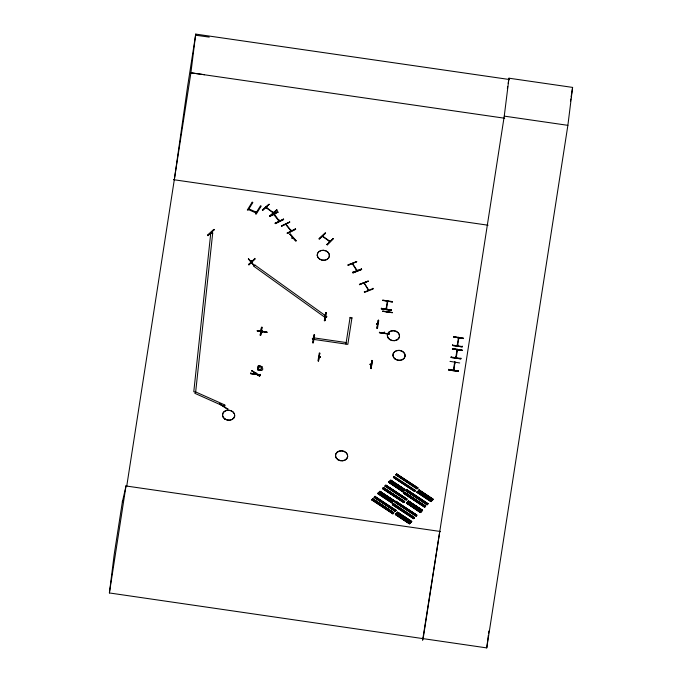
<?xml version="1.0" encoding="UTF-8"?>
<svg xmlns="http://www.w3.org/2000/svg" width="682" height="682" viewBox="0 0 682 682"><rect width="100%" height="100%" fill="white"/><g stroke="black" fill="none" stroke-linecap="round" stroke-linejoin="round"><path stroke-width="1.02" d="M265.818 207.516L266.594 208.061L266.918 207.456M382.73 311.282L392.448 312.706L382.755 311.043M212.673 233.295L195.674 391.945L194.83 393.301L224.088 406.378L224.932 405.014L195.674 391.945L193.782 391.732L210.772 233.082L212.673 233.295L212.733 232.818M508.175 83.366L508.977 78.2L572.599 87.407L567.876 125.335L486.752 647.9L109.401 592.956L114.175 554.637L122.479 501.142L122.393 501.858L126.008 485.976L126.758 486.002M509.488 79.521L195.725 34.1L190.9 72.812L126.75 486.078L126.008 485.976L109.401 592.956M208.01 235.631L207.626 235.307L208.01 235.631L214.267 229.425M211.326 232.033L212.102 233.142L211.164 232.937M211.48 232.639L211.548 232.085M212.136 232.792L211.684 233.312M220.115 403.48L219.74 404.136L227.515 409.336L227.882 408.68M223.824 406.302L224.54 405.236M224.148 406.498L224.804 405.415M248.461 258.631L254.386 265.545L253.951 265.792L248.325 258.972M254.812 258.359L255.196 258.981L248.921 264.855L248.538 264.241M251.104 260.993L251.394 261.709L250.746 260.72M250.695 261.112L250.959 260.515M252.212 261.232L251.939 261.649M252.272 262.016L252.425 261.462M262.749 210.244L269.066 204.31L262.749 210.244L262.331 209.937L269.006 204.31M273.414 212.682L266.116 207.294L266.185 206.74M266.33 206.74L266.091 207.217M277.958 211.983L269.782 216.041M270.26 215.708L276.619 209.894L276.969 210.201L270.618 216.058L270.243 215.435M250.746 372.901L250.635 373.659L260.345 375.117L260.456 374.358M251.777 371.008L252.11 370.667L259.876 375.867L259.544 376.208L251.854 370.676M257.259 331.009L257.327 330.565L267.046 332.023L266.969 332.466L257.302 330.659M272.493 211.931L273.269 212.946L265.895 207.499M272.885 212.179L272.442 212.409L272.715 211.735M274.079 213.722L274.207 214.378L274.283 213.824M274.138 213.798L279.347 221.113L278.495 220.627M274.377 214.796L274.65 214.31L274.582 214.864M255.528 373.514L254.855 374.077L255.818 373.736L255.264 374.358L254.915 373.796M255.392 373.924L255.588 372.653M255.366 373.753L255.921 372.704M260.72 334.998L262.007 327.121L261.504 327.343L260.217 335.212L260.754 335.297L261.956 327.36M276.602 209.613L276.977 210.227M261.641 331.009L261.419 331.222M283.388 218.913L283.652 219.613L275.468 223.67L275.204 222.971M262.314 331.111L262.195 332.62L261.854 332.194M262.016 331.154L261.82 331.861M257.574 369.772C256.628 358.706 269.714 373.335 257.574 369.772L261.718 370.369M258.146 366.089L262.289 366.694M262.238 331.708L262.425 331.085M278.571 220.167L278.588 220.721M278.998 220.516L278.52 220.559L278.929 219.936M279.066 219.971L278.904 220.499M281.709 226.296L281.41 225.913L289.782 222.034L281.709 225.964M285.911 224.148L286.287 224.659M287.207 233.15L295.366 228.973L295.621 229.34L287.514 233.525L287.25 232.835M290.285 234.148L296.252 240.772L295.826 241.027L289.901 234.105M289.978 234.318L295.937 240.917L289.952 234.105M290.515 230.388L291.35 230.934L290.558 229.987M290.566 230.456L290.847 229.851M292.135 237.95L291.922 237.72M295.357 228.683L295.621 229.382M322.637 235.563L323.421 236.663L322.433 236.415M322.859 235.614L322.433 236.373L329.926 241.709M323.396 236.1L323.328 236.62M312.399 338.937C314.607 339.039 311.7 339.346 312.441 338.195M319.347 239.177L325.57 233.253L325.144 232.954L318.929 238.879L325.553 232.929M314.129 334.64L314.632 335.033L313.345 342.91L312.842 342.517M351.98 317.599L347.837 344.35L313.541 339.389L313.839 337.377M326.959 244.25L327.343 244.872L333.251 238.683M329.133 240.72L329.73 241.633M329.159 241.206L329.346 240.507M318.511 361.017L319.798 353.148L319.278 353.037L317.974 360.94L318.554 360.701M319.176 356.942L320.131 357.061L319.278 356.959L319.244 356.396M319.466 356.345L319.312 356.933M319.798 353.148L318.451 360.931M320.139 356.439L319.994 357.436L320.225 356.541M326.209 312.569L325.629 312.799L324.342 320.685L324.922 320.446M325.51 316.96L326.473 317.181L326.678 316.457M348.093 265.264L356.703 261.709L347.829 264.855L348.093 265.264L356.729 261.504M352.56 263.491L352.824 264.019M361.392 268.768L361.613 269.475L352.978 272.902L352.764 272.186M361.426 269.143L352.79 272.263M345.945 344.078L350.088 317.326M356.405 270.157L356.422 269.654M356.72 269.535L356.865 270.046M359.636 284.616L368.254 281.214L359.661 284.411M368.408 290.268L364.265 283.218M364.333 283.9L364.657 283.158M364.324 291.674L364.546 292.39L373.182 288.955L372.96 288.256M368.289 280.984L359.397 284.343L359.653 284.752M371.178 364.751L370.104 364.589L370.198 363.924M371.093 368.604L372.346 360.718L371.102 368.638L370.599 368.237M371.886 360.36L372.389 360.761M376.566 323.669L376.473 324.334L377.555 324.496M376.933 328.298L378.322 320.148L376.933 328.298L377.47 328.383L378.757 320.489L378.22 320.421M381.451 308.145L381.34 308.895L391.059 310.353L391.17 309.602M382.704 300.583L382.773 300.148L392.482 301.606L392.414 302.041L382.747 300.242M389.2 333.583L389.124 334.12L379.405 332.68L379.482 332.151M386.106 309.168L386.165 308.324M386.438 309.219L386.302 307.821M387.171 301.99L387.683 302.143L387.299 301.768M386.515 309.057L386.643 307.872M384.162 332.236L384.128 333.166L384.264 332.211M384.58 332.867L384.605 332.262M387.717 312.143L387.333 312.492L387.41 312.058M392.474 312.475L382.721 311.367M448.765 369.269L448.662 370.019L458.381 371.426L458.483 370.676M449.992 361.358L459.694 362.96M452.575 344.734L452.464 345.493L462.183 346.899L462.294 346.149M460.93 358.135L460.819 358.894L451.1 357.47L451.203 356.729M453.76 337.172L453.828 336.729L463.547 338.136L463.479 338.579L453.803 336.823M462.183 350.13L452.456 348.724L462.183 350.122L462.115 350.574L452.439 348.817M453.428 369.533L453.607 368.988M455.047 361.878L454.894 363.284L454.553 362.858M453.419 370.266L454.706 361.827M453.752 370.309L453.939 369.039M455.857 357.726L456.045 356.456M457.409 344.461L457.579 345.697L457.307 344.956M458.858 337.343L458.705 338.758L458.364 338.332M457.417 349.892L457.341 350.753L457 350.326M458.517 337.3L458.313 338.724M455.832 357.556L456.386 356.507M457.153 349.286L455.781 357.547M457.75 344.512L457.724 345.075M456.275 357.615L457.486 349.337M422.883 638.13L422.618 640.219L439.779 531.397M423.13 638.693L504.254 116.119L508.977 78.2M486.752 647.9L488.329 635.257M488.593 633.152L488.849 631.046M379.405 332.68L389.124 334.086M379.439 332.458L389.149 333.916M448.662 370.011L458.381 371.383M452.464 345.476L462.191 346.857M451.1 357.47L460.827 358.851M451.16 357.07L460.887 358.434M458.44 371.008L448.73 369.559L458.449 370.991M250.635 373.642L260.353 375.074M250.703 373.242L260.405 374.75M381.349 308.886L391.059 310.31M174.294 179.792L187.422 87.594L195.725 34.1M452.524 345.126L462.243 346.533M452.388 349.167L452.456 348.724M453.479 369.542L453.394 370.087M458.44 337.931L457.204 345.621M454.502 363.25L454.971 362.509L453.828 370.156M457.579 345.697L458.816 338.067M507.374 88.532L507.689 86.469M570.476 101.081L570.8 98.975M571.124 96.87L572.599 87.407M255.409 373.838L255.895 373.267M262.195 332.535L262.272 331.844L261.777 332.415M262.451 331.657L262.306 331.316M255.861 373.182L255.861 373.83M312.799 342.833L314.087 334.956M324.393 320.651L325.681 312.774M324.888 320.762L326.115 312.799L324.828 320.676M325.757 316.678L326.55 317.164L325.587 316.653M326.584 317.121L325.655 316.704M376.524 324.061L377.342 324.513M370.104 364.589L371.23 364.478M370.36 364.307L371.102 364.435M370.565 368.553L371.92 360.608L370.658 368.519M386.089 309.057L387.393 301.291M386.455 309.134L387.717 301.418L387.265 301.435M453.777 337.044L463.504 338.425M452.413 349.014L462.132 350.446M257.276 330.889L266.994 332.339M382.721 300.464L392.44 301.896M330.139 241.505L329.295 240.908M224.762 405.918L223.884 406.242L224.676 405.961M250.993 260.967L251.76 261.47L250.967 260.891M285.63 224.293L286.449 224.745M273.729 214.421L274.13 215.086M273.772 214.532L279.057 221.258M219.749 404.119L220.047 403.761L227.762 409.038M458.705 338.673L458.287 338.553M457.085 349.84L456.949 350.719M457.358 350.608L456.957 350.633M352.287 263.721L352.739 263.61M353.02 264.224L352.253 263.61L356.839 270.78L356.336 270.115M371.69 499.846L372.159 499.36L393.284 513.367L392.875 513.802L371.69 499.846L371.971 499.463L393.233 513.427M372.722 498.798L393.864 512.77L393.412 513.231L372.27 499.25L372.739 498.764L393.659 512.864M374.094 497.4L374.563 496.914L395.688 510.92L395.236 511.372L374.094 497.4L395.279 511.355M374.546 496.939L395.628 510.98L374.367 497.016M396.276 510.289L395.816 510.775L374.665 496.803L374.93 496.334L396.029 510.451M375.134 496.317L374.708 496.777M393.702 501.04L393.395 501.364L379.294 492.046L379.848 491.338L394.077 500.665L391.792 503.001L377.692 493.674L379.985 491.321L394.085 500.648L379.823 491.432L393.787 500.963M392.099 502.694L377.862 493.367L391.962 502.753L392.482 502.302L378.391 492.958L377.837 493.461M382.585 488.644L403.761 502.583L382.542 488.67L383.011 488.184L403.906 502.319M382.994 488.21L404.136 502.182M383.122 488.073L383.591 487.587L404.716 501.594L383.335 487.749L404.281 502.046L404.682 501.637L404.264 502.046L383.19 488.005M385.16 485.891L406.557 499.71L385.407 485.729L384.989 486.198M385.969 485.166L407.111 499.139L406.668 499.599L385.518 485.618L385.782 485.158L407.052 499.198L385.739 485.294M402.789 491.603L388.689 482.285L389.243 481.773L403.343 491.1L402.67 491.807L388.714 482.191L390.837 480.137L404.912 489.514M389.226 481.79L403.079 491.381L388.714 482.191L402.926 491.543M390.292 480.648L404.247 490.188L390.317 480.554L404.639 489.787L404.938 489.463L390.701 480.154L390.309 480.614L404.417 489.872M415.006 490.98L414.554 491.458L393.395 477.485L393.659 477.025L415.006 490.98L393.787 477.093M393.437 477.468L393.864 476.999M415.585 490.384L415.116 490.869L393.974 476.889L394.23 476.428L415.508 490.469M395.799 475.039L396.259 474.544L417.393 488.551L416.941 489.011L395.867 474.97M396.259 474.544L417.358 488.593M396.822 473.981L417.964 487.962L417.52 488.414L396.37 474.442L396.839 473.956L396.413 474.416L417.555 488.397M379.303 492.037L379.601 491.722L393.557 501.125L393.949 500.656M392.397 504.714L413.573 518.644L392.355 504.731L392.823 504.245L413.923 518.294L392.823 504.245M392.934 504.134L393.395 503.648L414.528 517.655L414.076 518.115L393.002 504.075M393.395 503.648L414.494 517.698M395.202 501.824L416.352 515.805L395.202 501.824L394.759 502.284L415.909 516.257L416.361 515.771M395.372 501.662L395.799 501.202L416.941 515.174L416.472 515.66L395.33 501.688L416.489 515.66M395.799 501.202L416.898 515.251L395.603 501.304M402.67 491.807L404.776 489.574M403.48 493.248L424.656 507.186L403.437 493.274L403.906 492.788L424.971 506.854M404.025 492.677L425.227 506.59L404.017 492.677L404.477 492.191L425.577 506.24L404.477 492.191M392.841 513.827L393.284 513.367M406.097 490.358L405.833 490.818L426.992 504.799L427.426 504.339L406.302 490.332M427.571 504.203L406.412 490.222L406.881 489.736L428.006 503.742L406.881 489.736M395.381 514.509L409.507 523.827L395.372 514.518L397.538 512.173M396.037 513.836L410.163 523.137L409.66 523.58L395.517 514.296L395.901 513.904M397.521 512.242L411.51 521.764L411.076 522.199L396.975 512.881L397.282 512.557L411.374 521.901L411.775 521.483L397.529 512.173L411.766 521.5L409.481 523.836M403.693 502.643L403.949 502.182M406.557 499.71L406.088 500.196L384.946 486.215L385.407 485.729M422.593 510.289L408.501 500.955L406.395 503.009L420.359 512.591C422.175 510.324 422.652 510.307 422.226 510.673L407.981 501.364L421.962 510.954M406.907 502.583L420.999 511.926L406.907 502.583L406.591 502.907L420.726 512.216M414.545 491.466L414.801 490.997L393.616 477.161M416.881 492.268L419.174 489.915L433.266 499.258L430.981 501.594L416.881 492.268L417.572 491.552L431.391 501.185M432.729 499.744L418.475 490.639L418.791 490.315L432.882 499.65L433.138 499.25L419.14 489.966M419.174 489.915L418.859 490.239L432.993 499.548M413.497 518.712L413.965 518.226L392.747 504.339M420.999 511.926L420.589 512.353L406.378 503.001M424.579 507.246L425.048 506.76M425.159 506.649L425.619 506.163L404.4 492.276M426.983 504.799L427.443 504.313M427.554 504.203L428.006 503.742M417.026 492.054L431.16 501.338L431.672 500.869L417.563 491.569M255.707 373.847L255.238 374.307M291.879 238.112L292.74 237.609M292.953 237.882L292.16 238.299M372.312 499.233L393.454 513.205M378.101 493.265L391.971 502.694M388.953 482.089L403.079 491.381M390.172 480.844L404.298 490.145M390.556 480.452L404.656 489.77M392.32 502.387L378.246 492.967M403.309 491.142L389.098 481.79M405.875 490.801L427.051 504.731M395.79 514.1L409.891 523.426M397.274 512.574L411.22 521.986M406.506 499.778L385.219 485.831M420.453 512.412L406.506 503.001M407.955 501.458L408.365 500.963L422.559 510.332M408.22 501.261L422.346 510.554M417.41 491.662L431.663 500.895M418.663 490.384L432.857 499.684M410.138 523.162L395.935 513.81M384.137 332.799L384.571 332.833M357.189 270.737L356.379 270.046M261.504 327.326L260.217 335.203M379.311 494.322L381.281 492.276M390.155 483.137L392.133 481.1M385.441 498.38L387.419 496.343M396.293 487.204L398.271 485.158M386.873 499.326L388.851 497.289M397.725 488.15L399.703 486.104M388.152 500.17L390.121 498.124M399.004 488.985L400.973 486.939M389.584 501.117L391.553 499.071M400.436 489.932L402.406 487.886M390.539 501.747L392.508 499.701M401.391 490.563L403.36 488.525M396.992 515.157L398.961 513.12M407.827 503.955L409.797 501.909M418.492 492.916L420.47 490.869M403.13 519.224L405.099 517.178M413.957 508.013L415.935 505.967M424.63 496.973L426.608 494.936M404.562 520.17L406.532 518.124M415.389 508.96L417.367 506.914M426.062 497.92L428.032 495.882M405.833 521.005L407.81 518.959M416.668 509.795L418.637 507.758M427.333 498.764L429.31 496.718M407.265 521.952L409.234 519.906M418.1 510.741L420.069 508.704M428.765 499.71L430.743 497.664M408.22 522.582L410.197 520.537M419.055 511.372L421.024 509.335M429.72 500.341L431.697 498.295M333.14 238.649L326.925 244.565L327.343 244.855M327.036 244.608L333.2 238.606M269.74 216.262L277.924 212.213M281.683 226.168L289.748 222.017M213.909 229.433L207.592 235.324L213.909 229.433L214.284 229.749M207.95 235.529L214.225 229.646M211.335 232.647L211.872 233.397L211.446 232.673M248.504 264.556L254.778 258.674L248.921 264.846M270.2 215.751L276.619 209.894M276.943 210.175L270.618 216.041M252.238 261.982L251.505 262.357M320.08 357.394L319.261 357.266M396.046 474.672L417.333 488.619M379.576 491.765L393.659 501.099M372.662 498.857L393.829 512.813M417.904 488.022L396.592 474.118L417.938 487.997M417.043 492.029L431.143 501.347M430.99 501.594L416.924 492.233M422.175 510.733L407.981 501.364M251.863 370.88L259.603 376.097M289.867 234.42L290.293 234.173M251.973 261.683L251.3 262.127M287.293 233.201L295.4 229.058M275.17 223.287L283.397 219.195L275.221 223.295M386.191 308.392L386.609 308.511M252.374 261.854L251.385 262.041L251.735 262.331M352.722 272.502L361.4 269.058L361.613 269.484M361.613 269.441L352.986 272.894M372.96 288.537L364.358 292.049M322.646 236.168L330.062 241.411M408.45 501.014L422.439 510.383M427.827 503.819L406.685 489.838M396.199 510.383L374.887 496.479M395.688 514.194L409.78 523.529M416.173 515.873L395.031 501.901M249.007 208.615L249.544 208.854M256.023 211.744L256.645 211.983M195.589 35.208L209.246 37.109M204.557 74.713L190.9 72.812L504.671 118.233M504.254 116.119L567.876 125.335M173.56 179.69L488.065 225.213M350.028 317.795L351.921 318.068M313.78 337.854L346.183 342.543M126.008 485.976L440.521 531.5M376.617 324.078L377.598 324.223M312.492 338.613L313.464 338.758M261.189 331.247L263.133 331.537M370.249 364.333L371.127 364.469M352.603 263.567L357.138 270.566M314.232 334.939L312.893 342.79M393.471 477.426L414.613 491.398M383.335 487.749L404.537 501.662M382.934 488.269L404.085 502.25M393.207 503.751L414.468 517.715M371.912 499.522L393.054 513.503M371.767 499.787L392.909 513.759M364.265 283.115L368.723 290.114M285.963 224.225L291.35 230.934M285.681 224.369L291.069 231.079M277.966 212.324L277.668 211.94L269.484 215.989L269.782 216.373M364.197 283.772L363.873 283.269M381.417 308.435L391.118 309.986L381.417 308.435M258.384 367.487L258.469 368.911L259.134 369.439L261.487 368.919L261.394 367.496L260.729 366.976L258.384 367.487M252.161 202.213L247.336 209.996L247.967 210.278L248.401 209.579L256.04 212.972L255.477 213.875L256.176 214.191L261.206 206.083L260.507 205.768L256.475 212.264L248.913 208.897L252.86 202.528L252.161 202.213M254.889 265.034L253.678 266.176L325.612 317.846L326.823 316.695L254.889 265.034M389.754 339.585A6.112 4.97 7.1 0 0 399.49 336.644A6.112 4.97 7.1 0 0 391.076 331.077A6.112 4.97 7.1 0 0 389.754 339.585M389.763 339.448A6.138 4.987 7.1 0 0 399.533 336.499A6.138 4.987 7.1 0 0 391.084 330.915A6.138 4.987 7.1 0 0 389.763 339.448M319.611 259.177A6.138 4.987 7.1 0 0 329.389 256.227A6.138 4.987 7.1 0 0 320.941 250.644A6.138 4.987 7.1 0 0 319.611 259.177M319.636 259.041A6.138 4.987 7.1 0 0 329.406 256.091A6.138 4.987 7.1 0 0 320.958 250.507A6.138 4.987 7.1 0 0 319.636 259.041M395.321 359.243A6.112 4.97 7.1 0 0 405.057 356.311A6.112 4.97 7.1 0 0 396.643 350.744A6.112 4.97 7.1 0 0 395.321 359.243M395.33 359.116A6.138 4.987 7.1 0 0 405.099 356.166A6.138 4.987 7.1 0 0 396.651 350.582A6.138 4.987 7.1 0 0 395.33 359.116M224.907 419.106A6.138 4.987 7.1 0 0 234.676 416.165A6.138 4.987 7.1 0 0 226.228 410.573A6.138 4.987 7.1 0 0 224.907 419.106M224.924 418.97A6.138 4.987 7.1 0 0 234.693 416.02A6.138 4.987 7.1 0 0 226.245 410.436A6.138 4.987 7.1 0 0 224.924 418.97M337.888 459.702A6.112 4.97 7.1 0 0 347.624 456.769A6.112 4.97 7.1 0 0 339.21 451.203A6.112 4.97 7.1 0 0 337.888 459.702M337.897 459.566A6.138 4.987 7.1 0 0 347.667 456.616A6.138 4.987 7.1 0 0 339.218 451.032A6.138 4.987 7.1 0 0 337.897 459.566"/></g></svg>
